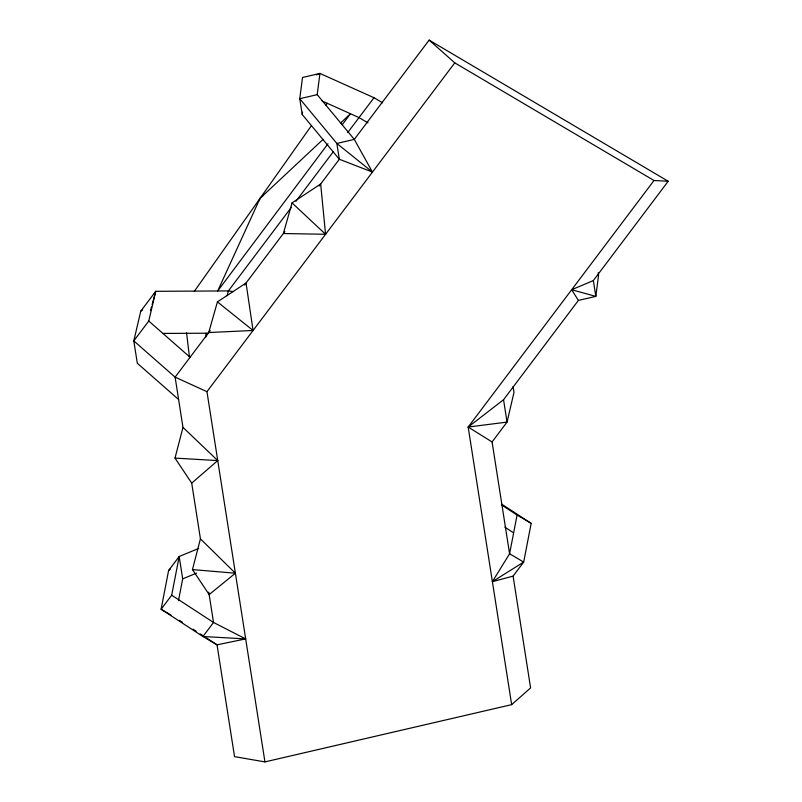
<?xml version="1.0" encoding="UTF-8"?>
<svg xmlns="http://www.w3.org/2000/svg" width="802" height="802" viewBox="0 0 802 802"><rect width="100%" height="100%" fill="white"/><g stroke="black" fill="none" stroke-linecap="round" stroke-linejoin="round"><path stroke-width="1.2" d="M205.893 336.93L206.224 333.211L206.595 335.667M382.604 102.816L373.993 97.724L319.948 73.433L317.201 94.656L354.294 139.398L372.449 172.089L339.326 159.257L302.234 114.516L302.534 112.16M178.475 600.628L182.686 578.854L179.187 556.488L168.6 570.533L161.102 609.249L202.946 636.507L217.031 644.818L245.673 638.913L213.532 622.462L171.688 595.204L179.187 556.488L198.736 548.428M501.4 504.829L517.089 515.044L509.591 553.761L492.388 581.661L513.09 576.117L523.676 562.082L531.175 523.365L501.882 504.288M233.202 291.577L228.38 290.925L155.738 291.316L140.761 311.176L133.804 340.89L137.302 363.246L178.605 399.506M513.09 576.117L530.603 687.926L511.656 704.647L264.941 761.9L206.956 391.677L175.107 377.14L133.804 340.89L148.771 321.031L155.738 291.316L154.014 294.434M200.43 538.854L235.387 573.219L209.162 594.593L192.46 569.58L200.43 538.854L191.708 483.115L175.006 458.102L182.976 427.376L175.107 377.14L210.224 330.544M150.495 310.615L151.478 306.996M152.129 304.58L155.738 291.316M227.066 295.758L228.38 290.925L291.447 207.247M217.422 301.893L208.731 332.529L253.071 330.474L246.044 283.026L217.422 301.893L253.071 330.474M292.048 202.886L283.357 233.522L325.572 234.284L320.67 184.019L292.048 202.886L325.572 234.284M259.176 200.7L260.038 198.375L323.076 139.388M194.295 291.397L311.336 125.794M325.792 105.343L327.236 103.298M327.968 143.789L217.683 290.986L260.038 198.375L262.795 195.818M342.223 124.761L350.474 113.744L340.429 123.147M295.948 201.272L333.492 151.458M347.757 132.53L373.993 97.724M244.55 285.001L284.85 231.537M319.176 185.994L339.326 159.257L336.85 143.448L299.758 98.706L302.504 77.483L319.948 73.433L316.499 74.907M511.656 704.647L468.178 427.045L503.546 399.727L578.382 300.429L571.676 289.733L593.35 280.57L668.196 181.262L429.14 40.1L354.294 139.398L336.85 143.448L372.449 172.089M206.956 391.677L454.784 62.857L654.001 180.5L668.196 181.262M171.688 595.204L161.102 609.249L171.167 615.184M492.388 581.661L523.676 562.082L509.591 553.761L492.077 441.952L468.178 427.045L654.001 180.5M492.077 441.952L507.044 422.093L514.002 392.378L513.09 386.494M168.6 570.533L170.325 569.019M191.708 483.115L217.743 460.579L182.976 427.376M140.761 311.176L142.586 309.963M182.686 578.854L196.58 573.119M317.201 94.656L299.758 98.706L302.234 114.516M578.382 300.429L595.826 296.379L598.583 275.156L598.202 272.72M468.178 427.045L507.044 422.093L503.546 399.727M162.856 333.432L208.6 333.191M245.673 638.913L202.946 636.507L213.532 622.462L208.781 592.167M175.006 458.102L217.743 460.579M192.46 569.58L235.387 573.219M264.941 761.9L234.545 756.627L217.031 644.818L206.575 638.011M571.676 289.733L595.826 296.379L593.35 280.57M322.043 100.962L359.025 117.593L367.988 122.886M517.089 515.044L531.175 523.365M504.899 527.185L513.27 532.638M179.377 620.287L182.515 622.332M192.971 629.149L196.109 631.194M200.289 633.921L203.437 635.966M148.771 321.031L190.074 357.281M429.14 40.1L454.784 62.857M186.575 332.86L189.543 357.742"/></g></svg>
